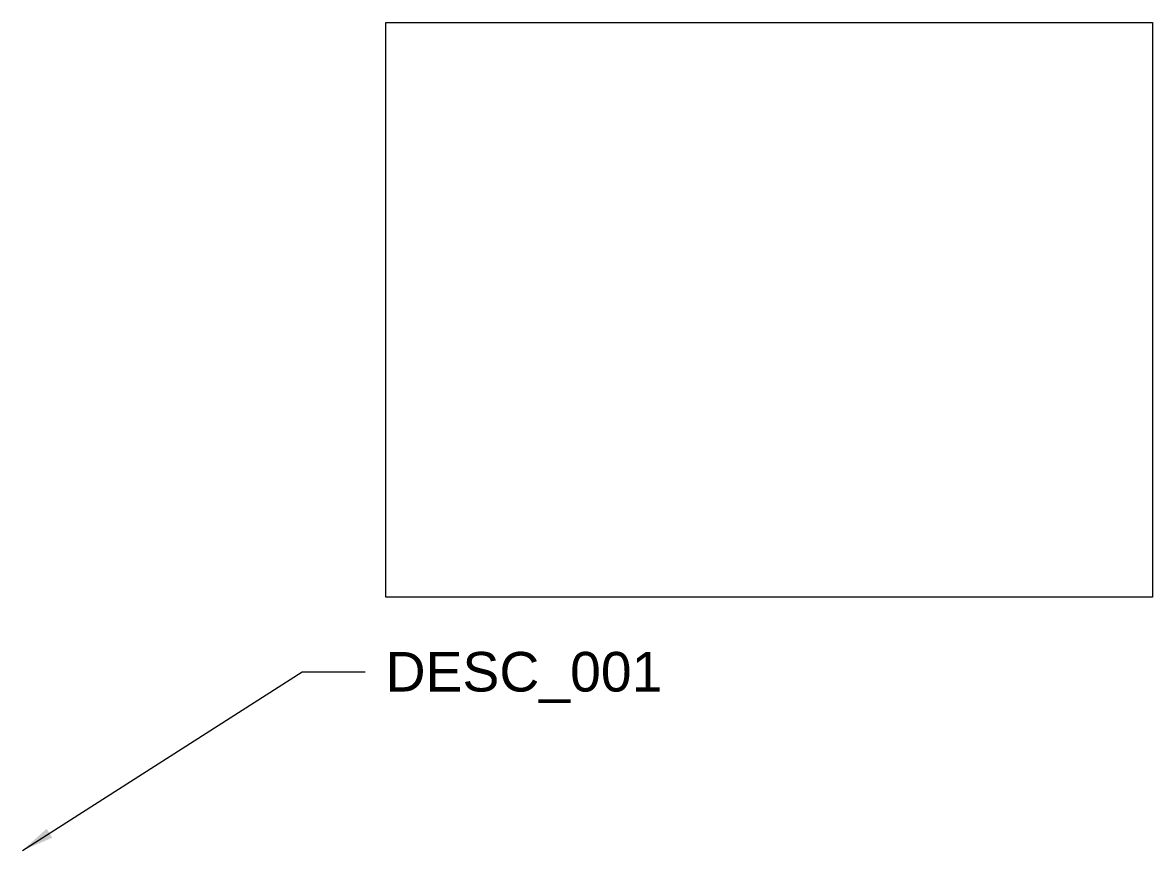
# Model space of a CAD drawing. Extents: x -26.8 to 61.6, y -14 to 50.8.
import ezdxf

# ---------------------------------------------------------------- set-up
doc = ezdxf.new("R2010")
doc.units = 0
doc.styles.get("Standard").update_dxf_attribs({"font": 'arial.ttf'})
picture_1 = doc.add_image_def('image1.jpg', size_in_pixel=(3648, 2736))

msp = doc.modelspace()

# ---------------------------------------------------------------- linework, layer by layer
at = {"color": 6}
for points in [[(-26.811, -13.996), (-4.937, 0)], [(-4.937, 0), (0, 0)]]:
    msp.add_lwpolyline(points, dxfattribs=at)
msp.add_solid([(-24.481, -13), (-26.811, -13.996), (-24.93, -12.298)], dxfattribs=at)

# ---------------------------------------------------------------- texts
at = {"color": 1}
msp.add_attdef('DESC_001', (1.605, -1.55), 'XXX', height=3.1, dxfattribs=at)

# ---------------------------------------------------------------- pictures from other files: only their frames are drawn
at = {"color": 8}
image = msp.add_image(picture_1, insert=(1.624, 5.846), size_in_units=(60, 45), dxfattribs=at)

doc.saveas('drawing.dxf')
